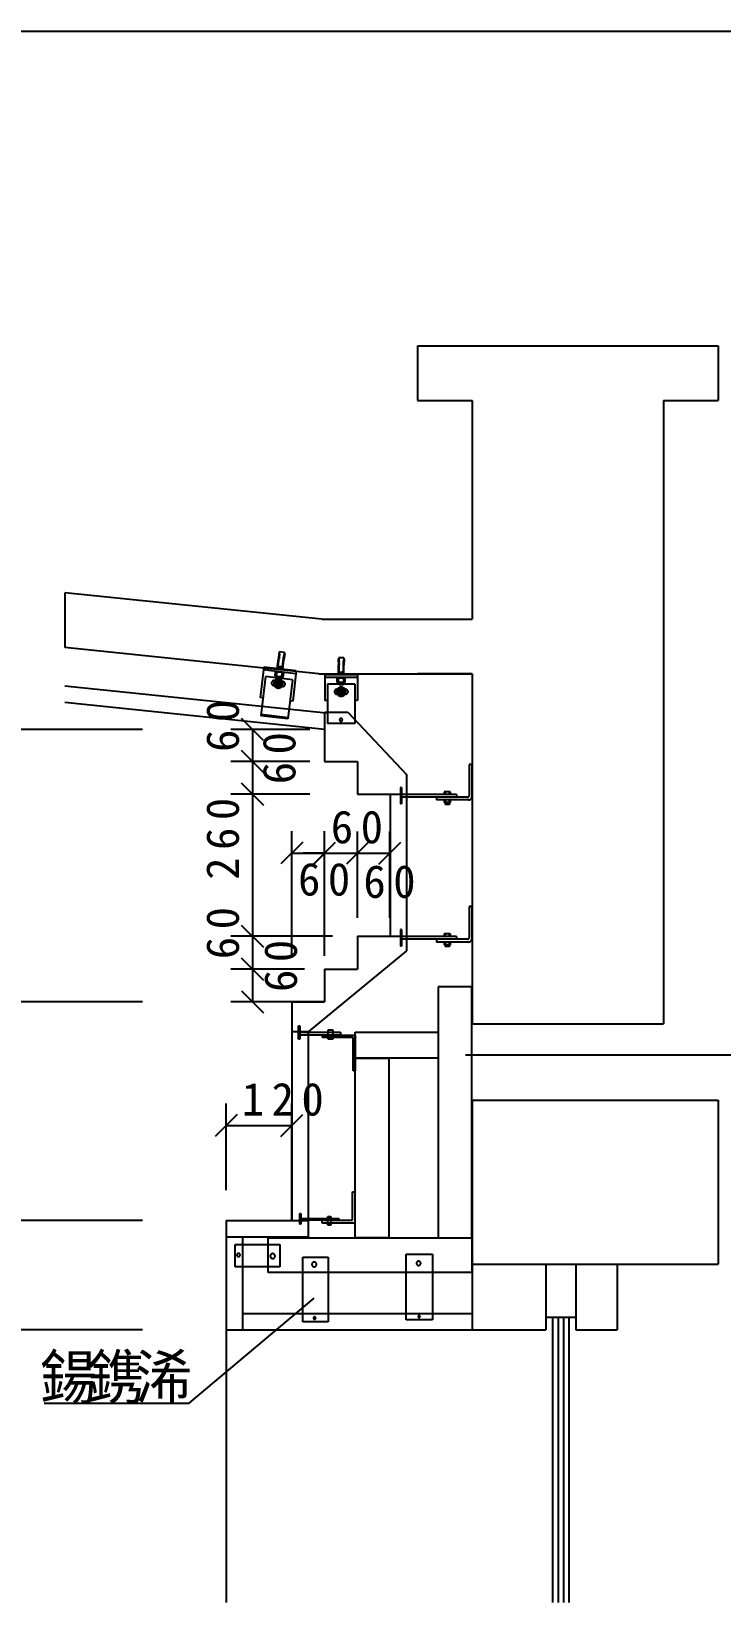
# Model space of a CAD drawing. Header units: metres. Extents: x 0 to 420, y 0 to 297.
# Drawn here: x 205.8 to 268.8, y 153.3 to 297 of the extents above; entities that cross this region are included whole.
import ezdxf

# ---------------------------------------------------------------- set-up
doc = ezdxf.new("R2010")
doc.units = ezdxf.units.M
doc.layers.add('38536', color=7, linetype='Continuous')

msp = doc.modelspace()

# ---------------------------------------------------------------- linework, layer by layer
for p, q in [((420, 297), (0, 297)), ((241.1, 268.23), (241.1, 263.23)), ((241.1, 268.23), (268.6, 268.23)), ((268.6, 268.23), (268.6, 263.23)), ((241.1, 263.23), (246.1, 263.23)), ((246.1, 263.23), (246.1, 243.23)), ((263.6, 263.23), (263.6, 206.23)), ((263.6, 263.23), (268.6, 263.23)), ((232.34, 243.23), (208.83, 245.66)), ((208.83, 245.66), (208.83, 240.64)), ((232.34, 243.23), (246.1, 243.23)), ((232.08, 238.23), (208.83, 240.64)), ((228.4, 240.14), (228.38, 239.61)), ((228.4, 240.14), (228.45, 240.13)), ((228.45, 240.13), (228.43, 239.61)), ((228.94, 240.18), (228.45, 240.24)), ((228.45, 240.24), (228.46, 239.93)), ((228.92, 240.08), (228.82, 239.56)), ((228.94, 240.18), (228.86, 239.89)), ((228.96, 240.07), (228.87, 239.56)), ((228.92, 240.08), (228.96, 240.07)), ((227.03, 238.85), (226.71, 236.08)), ((229.98, 238.25), (227, 238.6)), ((230.01, 238.5), (227.03, 238.85)), ((228.27, 238.7), (228.38, 239.62)), ((228.32, 238.69), (228.46, 239.93)), ((228.73, 238.73), (228.32, 238.71)), ((228.74, 238.83), (228.33, 238.81)), ((228.74, 238.81), (228.33, 238.79)), ((228.73, 238.78), (228.33, 238.76)), ((228.73, 238.76), (228.33, 238.74)), ((228.75, 238.91), (228.34, 238.89)), ((228.58, 238.9), (228.34, 238.89)), ((228.74, 238.88), (228.34, 238.86)), ((228.74, 238.86), (228.34, 238.84)), ((228.72, 238.71), (228.35, 238.69)), ((228.72, 238.65), (228.86, 239.89)), ((228.77, 238.64), (228.87, 239.56)), ((233.83, 239.59), (233.87, 239.06)), ((233.83, 239.58), (233.88, 239.58)), ((234.37, 239.69), (233.87, 239.69)), ((233.87, 239.69), (233.92, 239.38)), ((233.87, 238.14), (233.87, 239.07)), ((233.88, 239.59), (233.92, 239.07)), ((233.92, 238.14), (233.92, 239.39)), ((234.37, 239.69), (234.32, 239.39)), ((234.35, 239.59), (234.32, 239.07)), ((234.32, 238.14), (234.32, 239.39)), ((234.35, 239.58), (234.4, 239.58)), ((234.4, 239.59), (234.36, 239.06)), ((234.37, 238.14), (234.37, 239.07)), ((227.18, 237.99), (226.77, 234.41)), ((229.66, 237.7), (227.18, 237.99)), ((227.75, 237.44), (227.74, 237.42)), ((227.74, 237.42), (227.74, 237.42)), ((227.74, 237.42), (227.74, 237.4)), ((227.74, 237.42), (227.74, 237.42)), ((227.74, 237.4), (227.74, 237.38)), ((227.74, 237.38), (227.75, 237.36)), ((227.76, 237.49), (227.75, 237.46)), ((227.75, 237.46), (227.75, 237.44)), ((227.75, 237.36), (227.75, 237.33)), ((227.75, 237.33), (227.76, 237.31)), ((227.77, 237.51), (227.76, 237.49)), ((227.76, 237.31), (227.77, 237.29)), ((227.78, 237.52), (227.77, 237.51)), ((227.77, 237.29), (227.78, 237.27)), ((227.79, 237.54), (227.78, 237.52)), ((227.78, 237.27), (227.79, 237.26)), ((227.81, 237.56), (227.79, 237.54)), ((227.79, 237.26), (227.81, 237.24)), ((227.82, 237.57), (227.81, 237.56)), ((227.81, 237.24), (227.82, 237.23)), ((227.84, 237.59), (227.82, 237.57)), ((227.82, 237.23), (227.84, 237.21)), ((227.86, 237.6), (227.84, 237.59)), ((227.84, 237.21), (227.86, 237.2)), ((227.88, 237.61), (227.86, 237.6)), ((227.86, 237.2), (227.88, 237.19)), ((227.9, 237.61), (227.88, 237.61)), ((227.88, 237.19), (227.9, 237.18)), ((227.92, 237.62), (227.9, 237.61)), ((227.9, 237.18), (227.92, 237.18)), ((227.95, 237.62), (227.92, 237.62)), ((227.92, 237.18), (227.94, 237.18)), ((228, 237.17), (227.94, 237.18)), ((227.97, 237.62), (227.95, 237.62)), ((227.96, 237.43), (227.95, 237.39)), ((227.95, 237.39), (227.95, 237.35)), ((227.95, 237.35), (227.95, 237.31)), ((227.95, 237.31), (227.96, 237.27)), ((227.97, 237.47), (227.96, 237.43)), ((227.96, 237.27), (227.97, 237.23)), ((227.99, 237.62), (227.97, 237.62)), ((227.98, 237.51), (227.97, 237.47)), ((227.97, 237.23), (227.98, 237.2)), ((228, 237.55), (227.98, 237.51)), ((227.98, 237.2), (228, 237.16)), ((227.99, 237.62), (227.99, 237.62)), ((228.05, 237.62), (227.99, 237.62)), ((228.02, 237.58), (228, 237.55)), ((228, 237.16), (228.02, 237.12)), ((228.05, 237.62), (228.02, 237.58)), ((228.08, 237.56), (228.04, 237.21)), ((228.04, 237.21), (228.32, 237.01)), ((228.07, 237.65), (228.05, 237.62)), ((228.06, 238.47), (228.06, 238.42)), ((228.9, 238.32), (228.06, 238.42)), ((228.07, 238.02), (228.11, 238.41)), ((228.81, 237.93), (228.07, 238.02)), ((228.1, 237.67), (228.07, 237.65)), ((228.4, 237.7), (228.08, 237.56)), ((228.14, 237.7), (228.1, 237.67)), ((228.17, 237.72), (228.14, 237.7)), ((228.17, 237.37), (228.16, 237.35)), ((228.16, 237.35), (228.17, 237.33)), ((228.21, 237.73), (228.17, 237.72)), ((228.18, 237.43), (228.17, 237.41)), ((228.17, 237.41), (228.17, 237.39)), ((228.17, 237.39), (228.17, 237.37)), ((228.36, 237.35), (228.17, 237.38)), ((228.17, 237.33), (228.17, 237.31)), ((228.17, 237.31), (228.17, 237.3)), ((228.17, 237.3), (228.18, 237.28)), ((228.19, 237.45), (228.18, 237.43)), ((228.18, 237.28), (228.19, 237.26)), ((228.19, 238), (228.24, 238.4)), ((228.2, 237.46), (228.19, 237.45)), ((228.19, 237.26), (228.2, 237.24)), ((228.21, 237.48), (228.2, 237.46)), ((228.2, 237.24), (228.21, 237.23)), ((228.21, 237.77), (228.24, 238)), ((228.62, 237.8), (228.21, 237.78)), ((228.61, 237.73), (228.21, 237.77)), ((228.24, 237.75), (228.21, 237.73)), ((228.22, 237.49), (228.21, 237.48)), ((228.21, 237.23), (228.22, 237.21)), ((228.63, 237.88), (228.22, 237.86)), ((228.63, 237.85), (228.22, 237.83)), ((228.62, 237.83), (228.22, 237.81)), ((228.24, 237.51), (228.22, 237.49)), ((228.22, 237.21), (228.24, 237.2)), ((228.64, 237.95), (228.23, 237.93)), ((228.63, 237.93), (228.23, 237.91)), ((228.63, 237.9), (228.23, 237.88)), ((228.33, 237.99), (228.24, 237.98)), ((228.48, 237.97), (228.24, 237.96)), ((228.28, 237.76), (228.24, 237.75)), ((228.25, 237.52), (228.24, 237.51)), ((228.24, 237.2), (228.25, 237.19)), ((228.27, 237.53), (228.25, 237.52)), ((228.25, 237.19), (228.27, 237.18)), ((228.29, 237.54), (228.27, 237.53)), ((228.27, 237.18), (228.29, 237.17)), ((228.32, 237.76), (228.28, 237.76)), ((228.31, 237.54), (228.29, 237.54)), ((228.29, 237.17), (228.31, 237.16)), ((228.33, 237.55), (228.31, 237.54)), ((228.31, 237.16), (228.33, 237.16)), ((228.62, 237.78), (228.32, 237.76)), ((228.36, 237.77), (228.32, 237.76)), ((228.32, 237.01), (228.65, 237.14)), ((228.35, 237.55), (228.33, 237.55)), ((228.33, 237.16), (228.35, 237.15)), ((228.34, 237.15), (228.39, 237.55)), ((228.36, 237.55), (228.35, 237.55)), ((228.35, 237.15), (228.36, 237.15)), ((228.41, 237.76), (228.36, 237.77)), ((228.38, 237.55), (228.36, 237.55)), ((228.56, 237.33), (228.36, 237.35)), ((228.36, 237.15), (228.38, 237.15)), ((228.4, 237.55), (228.38, 237.55)), ((228.38, 237.15), (228.4, 237.16)), ((228.69, 237.49), (228.4, 237.7)), ((228.42, 237.54), (228.4, 237.55)), ((228.4, 237.16), (228.42, 237.16)), ((228.41, 237.75), (228.44, 237.97)), ((228.45, 237.76), (228.41, 237.76)), ((228.44, 237.54), (228.42, 237.54)), ((228.42, 237.16), (228.44, 237.17)), ((228.46, 237.53), (228.44, 237.54)), ((228.44, 237.17), (228.46, 237.18)), ((228.48, 237.75), (228.45, 237.76)), ((228.48, 237.52), (228.46, 237.53)), ((228.46, 237.18), (228.48, 237.19)), ((228.61, 237.75), (228.47, 237.74)), ((228.52, 237.73), (228.48, 237.75)), ((228.49, 237.51), (228.48, 237.52)), ((228.48, 237.19), (228.49, 237.2)), ((228.51, 237.49), (228.49, 237.51)), ((228.49, 237.2), (228.51, 237.21)), ((228.52, 237.48), (228.51, 237.49)), ((228.51, 237.21), (228.52, 237.23)), ((228.56, 237.72), (228.52, 237.73)), ((228.53, 237.46), (228.52, 237.48)), ((228.52, 237.23), (228.53, 237.24)), ((228.54, 237.45), (228.53, 237.46)), ((228.53, 237.24), (228.54, 237.26)), ((228.55, 237.43), (228.54, 237.45)), ((228.54, 237.26), (228.55, 237.28)), ((228.56, 237.41), (228.55, 237.43)), ((228.55, 237.28), (228.56, 237.3)), ((228.59, 237.7), (228.56, 237.72)), ((228.56, 237.39), (228.56, 237.41)), ((228.56, 237.37), (228.56, 237.39)), ((228.56, 237.35), (228.56, 237.37)), ((228.56, 237.33), (228.56, 237.35)), ((228.56, 237.31), (228.56, 237.33)), ((228.56, 237.3), (228.56, 237.31)), ((228.63, 237.67), (228.59, 237.7)), ((228.61, 237.73), (228.64, 237.95)), ((228.66, 237.65), (228.63, 237.67)), ((228.65, 237.14), (228.69, 237.49)), ((228.68, 237.62), (228.66, 237.65)), ((228.71, 237.58), (228.68, 237.62)), ((228.69, 237.95), (228.73, 238.34)), ((228.73, 237.55), (228.71, 237.58)), ((228.71, 237.12), (228.73, 237.16)), ((228.75, 237.51), (228.73, 237.55)), ((228.79, 237.53), (228.73, 237.54)), ((228.73, 237.16), (228.75, 237.2)), ((228.76, 237.47), (228.75, 237.51)), ((228.75, 237.2), (228.76, 237.23)), ((228.77, 237.43), (228.76, 237.47)), ((228.76, 237.23), (228.77, 237.27)), ((228.78, 237.39), (228.77, 237.43)), ((228.77, 237.27), (228.78, 237.31)), ((228.78, 237.35), (228.78, 237.39)), ((228.78, 237.31), (228.78, 237.35)), ((228.81, 237.53), (228.79, 237.53)), ((228.81, 237.93), (228.86, 238.33)), ((228.83, 237.52), (228.81, 237.53)), ((228.85, 237.52), (228.83, 237.52)), ((228.87, 237.51), (228.85, 237.52)), ((228.89, 237.49), (228.87, 237.51)), ((228.9, 237.48), (228.89, 237.49)), ((228.89, 237.12), (228.9, 237.13)), ((228.91, 238.37), (228.9, 238.32)), ((228.92, 237.47), (228.9, 237.48)), ((228.9, 237.13), (228.92, 237.15)), ((228.94, 237.45), (228.92, 237.47)), ((228.92, 237.15), (228.94, 237.16)), ((228.95, 237.43), (228.94, 237.45)), ((228.94, 237.16), (228.95, 237.18)), ((228.96, 237.41), (228.95, 237.43)), ((228.95, 237.18), (228.96, 237.2)), ((228.97, 237.39), (228.96, 237.41)), ((228.96, 237.2), (228.97, 237.22)), ((228.98, 237.37), (228.97, 237.39)), ((228.97, 237.22), (228.98, 237.24)), ((228.98, 237.35), (228.98, 237.37)), ((228.99, 237.33), (228.98, 237.35)), ((228.98, 237.26), (228.99, 237.28)), ((228.98, 237.24), (228.98, 237.26)), ((228.99, 237.31), (228.99, 237.33)), ((228.99, 237.29), (228.99, 237.31)), ((228.99, 237.28), (228.99, 237.29)), ((228.99, 237.28), (228.99, 237.28)), ((229.66, 237.7), (229.25, 234.12)), ((230.01, 238.5), (229.69, 235.74)), ((232.08, 238.23), (246.1, 238.23)), ((232.62, 238.15), (232.62, 235.8)), ((235.62, 238.15), (232.62, 238.15)), ((235.62, 237.9), (232.62, 237.9)), ((232.87, 237.31), (232.87, 233.71)), ((235.37, 237.31), (232.87, 237.31)), ((233.69, 237.89), (233.69, 237.84)), ((234.54, 237.84), (233.69, 237.84)), ((233.74, 237.44), (233.74, 237.84)), ((234.49, 237.44), (233.74, 237.44)), ((233.87, 237.44), (233.87, 237.84)), ((234.32, 238.41), (233.92, 238.34)), ((234.32, 238.38), (233.92, 238.31)), ((234.15, 238.38), (233.92, 238.34)), ((234.32, 238.36), (233.92, 238.29)), ((234.32, 238.33), (233.92, 238.26)), ((234.32, 238.3), (233.92, 238.24)), ((234.32, 238.28), (233.92, 238.21)), ((234.32, 238.25), (233.92, 238.19)), ((234.32, 238.23), (233.92, 238.16)), ((233.92, 237.22), (233.92, 237.44)), ((234.16, 237.44), (233.92, 237.4)), ((234.32, 237.44), (233.92, 237.38)), ((234.01, 237.44), (233.92, 237.43)), ((234.32, 237.42), (233.92, 237.35)), ((234.32, 237.39), (233.92, 237.33)), ((234.32, 237.37), (233.92, 237.3)), ((234.32, 237.34), (233.92, 237.28)), ((234.32, 237.32), (233.92, 237.25)), ((234.32, 237.29), (233.92, 237.23)), ((234.32, 237.22), (233.92, 237.22)), ((234.32, 238.2), (233.95, 238.14)), ((234.32, 237.27), (234.02, 237.22)), ((234.12, 237.22), (234.12, 237.44)), ((234.32, 237.24), (234.18, 237.22)), ((234.32, 237.22), (234.32, 237.44)), ((234.37, 237.44), (234.37, 237.84)), ((234.49, 237.44), (234.49, 237.84)), ((234.54, 237.89), (234.54, 237.84)), ((235.37, 237.31), (235.37, 233.71)), ((235.62, 238.15), (235.62, 235.8)), ((246.1, 238.23), (241.1, 238.23)), ((246.1, 238.23), (246.1, 206.23)), ((232.75, 234.64), (208.83, 237.12)), ((226.96, 236.05), (226.71, 236.08)), ((228.02, 237.12), (228.05, 237.09)), ((228.05, 237.09), (228.07, 237.06)), ((228.07, 237.06), (228.1, 237.03)), ((228.1, 237.03), (228.14, 237.01)), ((228.14, 237.01), (228.17, 236.99)), ((228.17, 236.99), (228.21, 236.97)), ((228.21, 236.97), (228.24, 236.96)), ((228.24, 236.96), (228.28, 236.95)), ((228.28, 236.95), (228.32, 236.94)), ((228.32, 236.94), (228.36, 236.94)), ((228.36, 236.94), (228.41, 236.94)), ((228.41, 236.94), (228.45, 236.95)), ((228.45, 236.95), (228.48, 236.96)), ((228.48, 236.96), (228.52, 236.97)), ((228.52, 236.97), (228.56, 236.99)), ((228.56, 236.99), (228.59, 237.01)), ((228.59, 237.01), (228.63, 237.03)), ((228.63, 237.03), (228.66, 237.06)), ((228.66, 237.06), (228.68, 237.09)), ((228.68, 237.09), (228.71, 237.12)), ((228.74, 237.08), (228.68, 237.09)), ((228.74, 237.08), (228.74, 237.08)), ((228.74, 237.08), (228.76, 237.08)), ((228.76, 237.08), (228.78, 237.08)), ((228.78, 237.08), (228.81, 237.09)), ((228.81, 237.09), (228.83, 237.09)), ((228.83, 237.09), (228.85, 237.1)), ((228.85, 237.1), (228.87, 237.11)), ((228.87, 237.11), (228.89, 237.12)), ((229.69, 235.74), (229.44, 235.77)), ((232.87, 235.8), (232.62, 235.8)), ((233.5, 236.67), (233.49, 236.64)), ((233.49, 236.64), (233.49, 236.62)), ((233.49, 236.62), (233.49, 236.6)), ((233.49, 236.6), (233.49, 236.58)), ((233.49, 236.6), (233.49, 236.6)), ((233.49, 236.6), (233.49, 236.6)), ((233.49, 236.58), (233.49, 236.56)), ((233.49, 236.56), (233.5, 236.53)), ((233.51, 236.69), (233.5, 236.67)), ((233.5, 236.53), (233.51, 236.51)), ((233.52, 236.71), (233.51, 236.69)), ((233.51, 236.51), (233.52, 236.49)), ((233.53, 236.73), (233.52, 236.71)), ((233.52, 236.49), (233.53, 236.48)), ((233.54, 236.74), (233.53, 236.73)), ((233.53, 236.48), (233.54, 236.46)), ((233.56, 236.76), (233.54, 236.74)), ((233.54, 236.46), (233.56, 236.44)), ((233.57, 236.77), (233.56, 236.76)), ((233.56, 236.44), (233.57, 236.43)), ((233.59, 236.79), (233.57, 236.77)), ((233.57, 236.43), (233.59, 236.41)), ((233.61, 236.8), (233.59, 236.79)), ((233.59, 236.41), (233.61, 236.4)), ((233.63, 236.81), (233.61, 236.8)), ((233.61, 236.4), (233.63, 236.39)), ((233.65, 236.82), (233.63, 236.81)), ((233.63, 236.39), (233.65, 236.38)), ((233.67, 236.82), (233.65, 236.82)), ((233.65, 236.38), (233.67, 236.38)), ((233.69, 236.82), (233.67, 236.82)), ((233.67, 236.38), (233.69, 236.38)), ((233.72, 236.83), (233.69, 236.82)), ((233.69, 236.38), (233.72, 236.38)), ((233.71, 236.68), (233.7, 236.64)), ((233.7, 236.64), (233.7, 236.6)), ((233.7, 236.6), (233.7, 236.56)), ((233.7, 236.56), (233.71, 236.52)), ((233.72, 236.72), (233.71, 236.68)), ((233.71, 236.52), (233.72, 236.48)), ((233.77, 236.83), (233.72, 236.83)), ((233.73, 236.76), (233.72, 236.72)), ((233.72, 236.48), (233.73, 236.44)), ((233.77, 236.38), (233.72, 236.38)), ((233.75, 236.79), (233.73, 236.76)), ((233.73, 236.44), (233.75, 236.41)), ((233.77, 236.83), (233.75, 236.79)), ((233.75, 236.41), (233.77, 236.37)), ((233.8, 236.86), (233.77, 236.83)), ((233.77, 236.37), (233.8, 236.34)), ((233.82, 236.89), (233.8, 236.86)), ((233.8, 236.34), (233.82, 236.31)), ((234.12, 236.95), (233.81, 236.77)), ((233.81, 236.77), (233.81, 236.43)), ((233.81, 236.43), (234.12, 236.25)), ((233.85, 236.92), (233.82, 236.89)), ((233.82, 236.31), (233.85, 236.28)), ((233.89, 236.94), (233.85, 236.92)), ((233.85, 236.28), (233.89, 236.26)), ((233.92, 236.96), (233.89, 236.94)), ((233.89, 236.26), (233.92, 236.24)), ((233.96, 236.98), (233.92, 236.96)), ((233.93, 236.68), (233.92, 236.66)), ((233.92, 236.66), (233.92, 236.64)), ((233.92, 236.64), (233.92, 236.62)), ((233.92, 236.62), (233.92, 236.6)), ((233.92, 236.6), (233.92, 236.58)), ((234.12, 236.6), (233.92, 236.6)), ((233.92, 236.58), (233.92, 236.56)), ((233.92, 236.56), (233.92, 236.54)), ((233.92, 236.54), (233.93, 236.52)), ((233.92, 236.24), (233.96, 236.22)), ((233.94, 236.69), (233.93, 236.68)), ((233.93, 236.52), (233.94, 236.51)), ((233.95, 236.71), (233.94, 236.69)), ((233.94, 236.51), (233.95, 236.49)), ((233.96, 236.73), (233.95, 236.71)), ((233.95, 236.49), (233.96, 236.47)), ((234, 237), (233.96, 236.98)), ((233.97, 236.74), (233.96, 236.73)), ((233.96, 236.47), (233.97, 236.46)), ((233.96, 236.22), (234, 236.21)), ((233.99, 236.75), (233.97, 236.74)), ((233.97, 236.46), (233.99, 236.45)), ((234, 236.77), (233.99, 236.75)), ((233.99, 236.45), (234, 236.43)), ((234.03, 237.01), (234, 237)), ((234.02, 236.78), (234, 236.77)), ((234, 236.43), (234.02, 236.42)), ((234, 236.21), (234.03, 236.2)), ((234.04, 236.79), (234.02, 236.78)), ((234.02, 236.42), (234.04, 236.42)), ((234.07, 237.01), (234.03, 237.01)), ((234.03, 236.2), (234.07, 236.19)), ((234.06, 236.79), (234.04, 236.79)), ((234.04, 236.42), (234.06, 236.41)), ((234.08, 236.8), (234.06, 236.79)), ((234.06, 236.41), (234.08, 236.4)), ((234.12, 237.01), (234.07, 237.01)), ((234.07, 236.19), (234.12, 236.19)), ((234.1, 236.8), (234.08, 236.8)), ((234.08, 236.4), (234.1, 236.4)), ((234.12, 236.8), (234.1, 236.8)), ((234.1, 236.4), (234.12, 236.4)), ((234.16, 237.01), (234.12, 237.01)), ((234.42, 236.77), (234.12, 236.95)), ((234.13, 236.8), (234.12, 236.8)), ((234.12, 236.4), (234.12, 236.8)), ((234.32, 236.6), (234.12, 236.6)), ((234.12, 236.25), (234.42, 236.43)), ((234.12, 236.4), (234.13, 236.4)), ((234.12, 236.19), (234.16, 236.19)), ((234.15, 236.8), (234.13, 236.8)), ((234.13, 236.4), (234.15, 236.4)), ((234.17, 236.79), (234.15, 236.8)), ((234.15, 236.4), (234.17, 236.41)), ((234.2, 237.01), (234.16, 237.01)), ((234.16, 236.19), (234.2, 236.2)), ((234.19, 236.79), (234.17, 236.79)), ((234.17, 236.41), (234.19, 236.42)), ((234.21, 236.78), (234.19, 236.79)), ((234.19, 236.42), (234.21, 236.42)), ((234.24, 237), (234.2, 237.01)), ((234.2, 236.2), (234.24, 236.21)), ((234.23, 236.77), (234.21, 236.78)), ((234.21, 236.42), (234.23, 236.43)), ((234.24, 236.75), (234.23, 236.77)), ((234.23, 236.43), (234.24, 236.45)), ((234.27, 236.98), (234.24, 237)), ((234.26, 236.74), (234.24, 236.75)), ((234.24, 236.45), (234.26, 236.46)), ((234.24, 236.21), (234.27, 236.22)), ((234.27, 236.73), (234.26, 236.74)), ((234.26, 236.46), (234.27, 236.47)), ((234.31, 236.96), (234.27, 236.98)), ((234.28, 236.71), (234.27, 236.73)), ((234.27, 236.47), (234.28, 236.49)), ((234.27, 236.22), (234.31, 236.24)), ((234.29, 236.69), (234.28, 236.71)), ((234.28, 236.49), (234.29, 236.51)), ((234.3, 236.68), (234.29, 236.69)), ((234.29, 236.51), (234.3, 236.52)), ((234.31, 236.66), (234.3, 236.68)), ((234.3, 236.52), (234.31, 236.54)), ((234.34, 236.94), (234.31, 236.96)), ((234.31, 236.64), (234.31, 236.66)), ((234.31, 236.62), (234.31, 236.64)), ((234.32, 236.6), (234.31, 236.62)), ((234.31, 236.58), (234.32, 236.6)), ((234.31, 236.56), (234.31, 236.58)), ((234.31, 236.54), (234.31, 236.56)), ((234.31, 236.24), (234.34, 236.26)), ((234.38, 236.92), (234.34, 236.94)), ((234.34, 236.26), (234.38, 236.28)), ((234.41, 236.89), (234.38, 236.92)), ((234.38, 236.28), (234.41, 236.31)), ((234.43, 236.86), (234.41, 236.89)), ((234.41, 236.31), (234.43, 236.34)), ((234.42, 236.43), (234.42, 236.77)), ((234.46, 236.83), (234.43, 236.86)), ((234.43, 236.34), (234.46, 236.37)), ((234.48, 236.79), (234.46, 236.83)), ((234.52, 236.83), (234.46, 236.83)), ((234.46, 236.37), (234.48, 236.41)), ((234.52, 236.38), (234.46, 236.38)), ((234.5, 236.76), (234.48, 236.79)), ((234.48, 236.41), (234.5, 236.44)), ((234.51, 236.72), (234.5, 236.76)), ((234.5, 236.44), (234.51, 236.48)), ((234.52, 236.68), (234.51, 236.72)), ((234.51, 236.48), (234.52, 236.52)), ((234.54, 236.82), (234.52, 236.83)), ((234.52, 236.83), (234.52, 236.83)), ((234.53, 236.64), (234.52, 236.68)), ((234.52, 236.52), (234.53, 236.56)), ((234.52, 236.38), (234.54, 236.38)), ((234.53, 236.6), (234.53, 236.64)), ((234.53, 236.56), (234.53, 236.6)), ((234.56, 236.82), (234.54, 236.82)), ((234.54, 236.38), (234.56, 236.38)), ((234.58, 236.82), (234.56, 236.82)), ((234.56, 236.38), (234.58, 236.38)), ((234.6, 236.81), (234.58, 236.82)), ((234.58, 236.38), (234.6, 236.39)), ((234.62, 236.8), (234.6, 236.81)), ((234.6, 236.39), (234.62, 236.4)), ((234.64, 236.79), (234.62, 236.8)), ((234.62, 236.4), (234.64, 236.41)), ((234.66, 236.77), (234.64, 236.79)), ((234.64, 236.41), (234.66, 236.43)), ((234.67, 236.76), (234.66, 236.77)), ((234.66, 236.43), (234.67, 236.44)), ((234.69, 236.74), (234.67, 236.76)), ((234.67, 236.44), (234.69, 236.46)), ((234.7, 236.73), (234.69, 236.74)), ((234.69, 236.46), (234.7, 236.48)), ((234.71, 236.71), (234.7, 236.73)), ((234.7, 236.48), (234.71, 236.49)), ((234.72, 236.69), (234.71, 236.71)), ((234.71, 236.49), (234.72, 236.51)), ((234.73, 236.67), (234.72, 236.69)), ((234.72, 236.51), (234.73, 236.53)), ((234.74, 236.64), (234.73, 236.67)), ((234.73, 236.53), (234.74, 236.56)), ((234.74, 236.62), (234.74, 236.64)), ((234.74, 236.6), (234.74, 236.62)), ((234.74, 236.58), (234.74, 236.6)), ((234.74, 236.6), (234.74, 236.6)), ((234.74, 236.56), (234.74, 236.58)), ((235.62, 235.8), (235.37, 235.8)), ((232.6, 233.15), (208.83, 235.61)), ((229.25, 234.12), (226.77, 234.41)), ((229.26, 234.22), (226.78, 234.51)), ((232.6, 234.73), (232.6, 230.23)), ((232.6, 234.73), (234.71, 234.73)), ((234.71, 234.73), (240.1, 229.03)), ((215.95, 233.15), (127.34, 233.15)), ((215.95, 233.15), (127.34, 233.15)), ((231.26, 233.15), (224.01, 233.15)), ((227.01, 232.15), (225.01, 234.15)), ((226.01, 233.15), (226.01, 230.23)), ((235.37, 233.71), (232.87, 233.71)), ((233.98, 234.06), (233.97, 234.05)), ((233.97, 234.05), (233.97, 234.04)), ((233.97, 234.04), (233.97, 234.03)), ((233.97, 234.03), (233.97, 234.01)), ((233.97, 234.01), (233.97, 234)), ((233.97, 234), (233.98, 233.99)), ((233.99, 234.09), (233.98, 234.08)), ((233.98, 234.08), (233.98, 234.06)), ((233.98, 233.99), (233.98, 233.98)), ((233.98, 233.98), (233.99, 233.96)), ((234, 234.11), (233.99, 234.1)), ((233.99, 234.1), (233.99, 234.09)), ((233.99, 233.96), (233.99, 233.95)), ((233.99, 233.95), (234, 233.94)), ((234.01, 234.12), (234, 234.11)), ((234, 233.94), (234.01, 233.93)), ((234.02, 234.13), (234.01, 234.12)), ((234.01, 233.93), (234.02, 233.92)), ((234.03, 234.14), (234.02, 234.13)), ((234.02, 233.92), (234.03, 233.92)), ((234.04, 234.14), (234.03, 234.14)), ((234.03, 233.92), (234.04, 233.91)), ((234.05, 234.15), (234.04, 234.14)), ((234.04, 233.91), (234.05, 233.9)), ((234.06, 234.15), (234.05, 234.15)), ((234.05, 233.9), (234.06, 233.9)), ((234.08, 234.16), (234.06, 234.15)), ((234.06, 233.9), (234.08, 233.9)), ((234.09, 234.16), (234.08, 234.16)), ((234.08, 233.9), (234.09, 233.89)), ((234.1, 234.16), (234.09, 234.16)), ((234.09, 233.89), (234.1, 233.89)), ((234.11, 234.16), (234.1, 234.16)), ((234.1, 233.89), (234.11, 233.89)), ((234.13, 234.16), (234.11, 234.16)), ((234.11, 233.89), (234.13, 233.9)), ((234.14, 234.15), (234.13, 234.16)), ((234.13, 233.9), (234.14, 233.9)), ((234.15, 234.15), (234.14, 234.15)), ((234.14, 233.9), (234.15, 233.9)), ((234.16, 234.14), (234.15, 234.15)), ((234.15, 233.9), (234.16, 233.91)), ((234.18, 234.14), (234.16, 234.14)), ((234.16, 233.91), (234.18, 233.92)), ((234.19, 234.13), (234.18, 234.14)), ((234.18, 233.92), (234.19, 233.92)), ((234.2, 234.12), (234.19, 234.13)), ((234.19, 233.92), (234.2, 233.93)), ((234.2, 234.11), (234.2, 234.12)), ((234.21, 234.1), (234.2, 234.11)), ((234.2, 233.94), (234.21, 233.95)), ((234.2, 233.93), (234.2, 233.94)), ((234.22, 234.09), (234.21, 234.1)), ((234.21, 233.95), (234.22, 233.96)), ((234.22, 234.08), (234.22, 234.09)), ((234.23, 234.06), (234.22, 234.08)), ((234.22, 233.98), (234.23, 233.99)), ((234.22, 233.96), (234.22, 233.98)), ((234.23, 234.05), (234.23, 234.06)), ((234.23, 234.04), (234.23, 234.05)), ((234.23, 234.03), (234.23, 234.04)), ((234.23, 234.01), (234.23, 234.03)), ((234.23, 234), (234.23, 234.01)), ((234.23, 233.99), (234.23, 234)), ((231.26, 230.23), (224.01, 230.23)), ((231.26, 230.23), (224.01, 230.23)), ((225.01, 231.23), (227.01, 229.23)), ((227.01, 229.23), (225.01, 231.23)), ((226.01, 230.23), (226.01, 227.23)), ((232.6, 230.23), (235.6, 230.23)), ((235.6, 230.23), (235.6, 227.23)), ((245.82, 229.96), (245.82, 227.11)), ((246.07, 229.96), (245.82, 229.96)), ((246.07, 229.96), (246.07, 227.01)), ((240.1, 229.03), (240.1, 212.91)), ((231.26, 227.23), (224.01, 227.23)), ((231.26, 227.23), (224.01, 227.23)), ((227.01, 226.23), (225.01, 228.23)), ((225.01, 228.23), (227.01, 226.23)), ((226.01, 227.23), (226.01, 214.23)), ((235.6, 227.23), (240.1, 227.23)), ((238.6, 227.23), (238.6, 214.23)), ((239.63, 227.84), (239.53, 227.84)), ((239.53, 227.84), (239.53, 226.34)), ((239.63, 227.84), (239.63, 226.34)), ((244.67, 227.21), (239.63, 227.21)), ((244.09, 227.46), (243.54, 227.46)), ((243.54, 227.46), (243.54, 227.21)), ((243.64, 227.46), (243.64, 227.21)), ((243.99, 227.46), (243.99, 227.21)), ((244.09, 227.46), (244.09, 227.21)), ((244.67, 227.21), (244.67, 226.96)), ((245.81, 227.05), (245.82, 227.07)), ((245.82, 227.1), (245.82, 227.11)), ((245.82, 227.08), (245.82, 227.1)), ((245.82, 227.07), (245.82, 227.08)), ((239.63, 226.34), (239.53, 226.34)), ((245.67, 226.96), (239.63, 226.96)), ((242.82, 226.96), (242.82, 226.71)), ((245.77, 226.71), (242.82, 226.71)), ((243.54, 226.71), (243.54, 226.46)), ((244.09, 226.46), (243.54, 226.46)), ((243.62, 226.46), (243.62, 226.29)), ((244.02, 226.46), (243.62, 226.39)), ((243.89, 226.46), (243.62, 226.42)), ((243.72, 226.46), (243.62, 226.45)), ((244.02, 226.43), (243.62, 226.37)), ((244.02, 226.4), (243.62, 226.34)), ((244.02, 226.38), (243.62, 226.32)), ((244.02, 226.29), (243.62, 226.29)), ((244.02, 226.35), (243.63, 226.29)), ((243.64, 226.71), (243.64, 226.46)), ((244.02, 226.33), (243.8, 226.29)), ((243.99, 226.71), (243.99, 226.46)), ((244.02, 226.46), (244.02, 226.29)), ((244.06, 226.46), (244.05, 226.46)), ((244.09, 226.71), (244.09, 226.46)), ((245.67, 226.96), (245.69, 226.96)), ((245.69, 226.96), (245.7, 226.96)), ((245.7, 226.96), (245.72, 226.97)), ((245.72, 226.97), (245.73, 226.97)), ((245.73, 226.97), (245.74, 226.98)), ((245.74, 226.98), (245.76, 226.99)), ((245.76, 226.99), (245.77, 226.99)), ((245.77, 226.99), (245.78, 227)), ((245.77, 226.71), (245.8, 226.71)), ((245.78, 227), (245.79, 227.02)), ((245.79, 227.02), (245.8, 227.03)), ((245.8, 227.04), (245.81, 227.05)), ((245.8, 227.03), (245.8, 227.04)), ((245.8, 226.71), (245.83, 226.72)), ((245.83, 226.72), (245.86, 226.72)), ((245.86, 226.72), (245.89, 226.73)), ((245.89, 226.73), (245.91, 226.75)), ((245.91, 226.75), (245.94, 226.76)), ((245.94, 226.76), (245.96, 226.78)), ((245.96, 226.78), (245.98, 226.8)), ((245.98, 226.8), (246, 226.82)), ((246, 226.82), (246.02, 226.84)), ((246.02, 226.84), (246.04, 226.87)), ((246.04, 226.87), (246.05, 226.9)), ((246.05, 226.9), (246.06, 226.92)), ((246.06, 226.92), (246.07, 226.95)), ((246.07, 226.98), (246.07, 227.01)), ((246.07, 226.95), (246.07, 226.98)), ((230.6, 222.85), (228.6, 220.85)), ((229.6, 212.45), (229.6, 223.85)), ((231.6, 220.85), (233.6, 222.85)), ((231.6, 220.83), (233.6, 222.83)), ((232.6, 212.45), (232.6, 223.85)), ((232.6, 212.45), (232.6, 223.83)), ((236.6, 222.83), (234.6, 220.83)), ((236.6, 222.83), (234.6, 220.83)), ((235.6, 215.91), (235.6, 223.83)), ((235.6, 215.91), (235.6, 223.83)), ((237.56, 220.83), (239.56, 222.83)), ((238.56, 215.91), (238.56, 223.83)), ((229.6, 221.85), (232.6, 221.85)), ((232.6, 221.83), (230.6, 221.83)), ((232.6, 221.83), (235.6, 221.83)), ((235.6, 221.83), (237.6, 221.83)), ((235.6, 221.83), (238.56, 221.83)), ((245.82, 216.96), (245.82, 214.11)), ((246.07, 216.96), (245.82, 216.96)), ((246.07, 216.96), (246.07, 214.01)), ((233.31, 214.23), (224.01, 214.23)), ((233.31, 214.23), (224.01, 214.23)), ((227.01, 213.23), (225.01, 215.23)), ((225.01, 215.23), (227.01, 213.23)), ((226.01, 214.23), (226.01, 211.23)), ((235.6, 214.23), (240.1, 214.23)), ((235.6, 214.23), (235.6, 211.23)), ((239.53, 214.84), (239.53, 213.34)), ((239.63, 214.84), (239.53, 214.84)), ((239.63, 214.84), (239.63, 213.34)), ((244.67, 214.21), (239.63, 214.21)), ((243.54, 214.46), (243.54, 214.21)), ((244.09, 214.46), (243.54, 214.46)), ((243.64, 214.46), (243.64, 214.21)), ((243.99, 214.46), (243.99, 214.21)), ((244.09, 214.46), (244.09, 214.21)), ((244.67, 214.21), (244.67, 213.96)), ((240.1, 212.91), (231.1, 205.49)), ((239.63, 213.34), (239.53, 213.34)), ((245.67, 213.96), (239.63, 213.96)), ((242.82, 213.96), (242.82, 213.71)), ((245.77, 213.71), (242.82, 213.71)), ((243.54, 213.71), (243.54, 213.46)), ((244.09, 213.46), (243.54, 213.46)), ((243.62, 213.46), (243.62, 213.3)), ((244.02, 213.46), (243.62, 213.39)), ((243.89, 213.46), (243.62, 213.42)), ((243.72, 213.46), (243.62, 213.45)), ((244.02, 213.43), (243.62, 213.37)), ((244.02, 213.41), (243.62, 213.34)), ((244.02, 213.38), (243.62, 213.32)), ((244.02, 213.3), (243.62, 213.3)), ((244.02, 213.35), (243.63, 213.3)), ((243.64, 213.71), (243.64, 213.46)), ((244.02, 213.33), (243.8, 213.3)), ((243.99, 213.71), (243.99, 213.46)), ((244.02, 213.46), (244.02, 213.3)), ((244.06, 213.46), (244.05, 213.46)), ((244.09, 213.71), (244.09, 213.46)), ((245.67, 213.96), (245.69, 213.96)), ((245.69, 213.96), (245.7, 213.96)), ((245.7, 213.96), (245.72, 213.97)), ((245.72, 213.97), (245.73, 213.97)), ((245.73, 213.97), (245.74, 213.98)), ((245.74, 213.98), (245.76, 213.99)), ((245.76, 213.99), (245.77, 214)), ((245.77, 214), (245.78, 214)), ((245.77, 213.71), (245.8, 213.71)), ((245.78, 214), (245.79, 214.02)), ((245.79, 214.02), (245.8, 214.03)), ((245.8, 214.04), (245.81, 214.05)), ((245.8, 214.03), (245.8, 214.04)), ((245.8, 213.71), (245.83, 213.72)), ((245.81, 214.05), (245.82, 214.07)), ((245.82, 214.1), (245.82, 214.11)), ((245.82, 214.08), (245.82, 214.1)), ((245.82, 214.07), (245.82, 214.08)), ((245.83, 213.72), (245.86, 213.72)), ((245.86, 213.72), (245.89, 213.73)), ((245.89, 213.73), (245.91, 213.75)), ((245.91, 213.75), (245.94, 213.76)), ((245.94, 213.76), (245.96, 213.78)), ((245.96, 213.78), (245.98, 213.8)), ((245.98, 213.8), (246, 213.82)), ((246, 213.82), (246.02, 213.84)), ((246.02, 213.84), (246.04, 213.87)), ((246.04, 213.87), (246.05, 213.9)), ((246.05, 213.9), (246.06, 213.92)), ((246.06, 213.92), (246.07, 213.95)), ((246.07, 213.98), (246.07, 214.01)), ((246.07, 213.95), (246.07, 213.98)), ((225.01, 212.23), (227.01, 210.23)), ((227.01, 210.23), (225.01, 212.23)), ((230.77, 211.23), (224.01, 211.23)), ((230.77, 211.23), (224.01, 211.23)), ((226.01, 211.23), (226.01, 208.23)), ((232.6, 211.23), (235.6, 211.23)), ((232.6, 211.23), (232.6, 208.23)), ((225.01, 209.23), (227.01, 207.23)), ((246.08, 209.61), (242.99, 209.61)), ((242.99, 209.61), (242.99, 186.65)), ((246.08, 186.65), (246.08, 209.61)), ((215.95, 208.23), (127.34, 208.23)), ((215.95, 208.23), (127.34, 208.23)), ((232.6, 208.23), (224.01, 208.23)), ((229.6, 208.23), (229.6, 188.23)), ((229.6, 208.23), (232.6, 208.23)), ((230.2, 206.05), (230.33, 206.05)), ((230.2, 204.82), (230.2, 206.05)), ((230.33, 206.05), (230.33, 204.82)), ((232.92, 205.68), (233.34, 205.68)), ((232.92, 204.81), (232.92, 205.68)), ((233.34, 205.68), (233.34, 204.81)), ((246.1, 206.23), (263.6, 206.23)), ((231.1, 205.49), (229.6, 205.49)), ((230.33, 204.82), (230.2, 204.82)), ((230.35, 205.46), (234.06, 205.46)), ((230.35, 205.2), (230.35, 205.46)), ((234.06, 205.2), (230.35, 205.2)), ((231.1, 205.49), (231.1, 186.73)), ((232.38, 205.2), (235.39, 205.2)), ((232.4, 204.99), (232.4, 205.2)), ((235.2, 204.99), (232.4, 204.99)), ((233.34, 204.81), (232.92, 204.81)), ((234.06, 205.46), (234.06, 205.2)), ((235.2, 201.93), (235.2, 204.99)), ((235.39, 205.46), (242.99, 205.46)), ((235.39, 203.08), (235.39, 205.46)), ((235.39, 205.2), (235.39, 201.93)), ((242.99, 205.46), (242.99, 203.08)), ((242.99, 203.08), (235.39, 203.08)), ((235.39, 203.08), (238.48, 203.08)), ((235.39, 186.65), (235.39, 203.08)), ((238.48, 203.08), (238.48, 186.65)), ((235.39, 201.93), (235.2, 201.93)), ((223.6, 191), (223.6, 198.93)), ((229.6, 188.23), (229.6, 198.93)), ((246.1, 199.23), (246.1, 184.23)), ((246.1, 199.23), (268.6, 199.23)), ((268.6, 199.23), (268.6, 184.23)), ((224.6, 197.93), (222.6, 195.93)), ((223.6, 196.93), (229.6, 196.93)), ((228.6, 195.93), (230.6, 197.93)), ((235.15, 188.26), (235.15, 190.85)), ((235.15, 190.85), (235.37, 190.85)), ((235.37, 190.85), (235.37, 187.99)), ((230.34, 188.88), (230.41, 188.88)), ((230.34, 187.89), (230.34, 188.88)), ((230.41, 188.88), (230.41, 187.89)), ((230.41, 188.41), (233.89, 188.41)), ((230.41, 188.26), (230.41, 188.41)), ((232.88, 188.61), (233.18, 188.61)), ((232.88, 187.8), (232.88, 188.61)), ((233.18, 188.61), (233.18, 187.8)), ((233.89, 188.41), (233.89, 188.26)), ((215.95, 188.23), (127.34, 188.23)), ((215.95, 188.23), (127.34, 188.23)), ((223.6, 188.23), (223.6, 178.23)), ((223.6, 188.23), (231.1, 188.23)), ((230.41, 187.89), (230.34, 187.89)), ((233.89, 188.26), (230.41, 188.26)), ((232.39, 187.99), (232.39, 188.26)), ((235.37, 187.99), (232.39, 187.99)), ((232.54, 188.26), (235.15, 188.26)), ((233.18, 187.8), (232.88, 187.8)), ((223.6, 186.73), (231.1, 186.73)), ((224.43, 186.03), (228.49, 186.03)), ((224.43, 184), (224.43, 186.03)), ((225.1, 186.73), (225.1, 178.23)), ((227.43, 186.65), (246.08, 186.65)), ((227.43, 183.47), (227.43, 186.65)), ((228.49, 186.03), (228.49, 184)), ((238.48, 186.65), (235.39, 186.65)), ((242.99, 186.65), (246.08, 186.65)), ((246.08, 186.65), (246.08, 183.47)), ((228.49, 184), (224.43, 184)), ((224.58, 185.14), (224.57, 185.13)), ((224.57, 185.13), (224.57, 185.11)), ((224.57, 185.11), (224.57, 185.1)), ((224.57, 185.1), (224.57, 185.08)), ((224.57, 185.08), (224.57, 185.07)), ((224.57, 185.07), (224.57, 185.06)), ((224.57, 185.06), (224.57, 185.04)), ((224.57, 185.04), (224.58, 185.03)), ((224.59, 185.15), (224.58, 185.14)), ((224.58, 185.03), (224.59, 185.01)), ((224.6, 185.18), (224.59, 185.17)), ((224.59, 185.17), (224.59, 185.15)), ((224.59, 185.01), (224.59, 185)), ((224.59, 185), (224.6, 184.99)), ((224.61, 185.19), (224.6, 185.18)), ((224.6, 184.99), (224.61, 184.98)), ((224.62, 185.2), (224.61, 185.19)), ((224.61, 184.98), (224.62, 184.97)), ((224.63, 185.21), (224.62, 185.2)), ((224.62, 184.97), (224.63, 184.96)), ((224.65, 185.21), (224.63, 185.21)), ((224.63, 184.96), (224.65, 184.95)), ((224.66, 185.22), (224.65, 185.21)), ((224.65, 184.95), (224.66, 184.95)), ((224.67, 185.23), (224.66, 185.22)), ((224.66, 184.95), (224.67, 184.94)), ((224.69, 185.23), (224.67, 185.23)), ((224.67, 184.94), (224.69, 184.94)), ((224.7, 185.23), (224.69, 185.23)), ((224.69, 184.94), (224.7, 184.94)), ((224.72, 185.23), (224.7, 185.23)), ((224.7, 184.94), (224.72, 184.94)), ((224.73, 185.23), (224.72, 185.23)), ((224.72, 184.94), (224.73, 184.94)), ((224.74, 185.23), (224.73, 185.23)), ((224.73, 184.94), (224.74, 184.94)), ((224.76, 185.23), (224.74, 185.23)), ((224.74, 184.94), (224.76, 184.94)), ((224.77, 185.22), (224.76, 185.23)), ((224.76, 184.94), (224.77, 184.95)), ((224.79, 185.21), (224.77, 185.22)), ((224.77, 184.95), (224.79, 184.95)), ((224.8, 185.21), (224.79, 185.21)), ((224.79, 184.95), (224.8, 184.96)), ((224.81, 185.2), (224.8, 185.21)), ((224.8, 184.96), (224.81, 184.97)), ((224.82, 185.19), (224.81, 185.2)), ((224.81, 184.97), (224.82, 184.98)), ((224.83, 185.18), (224.82, 185.19)), ((224.82, 184.98), (224.83, 184.99)), ((224.84, 185.17), (224.83, 185.18)), ((224.83, 184.99), (224.84, 185)), ((224.85, 185.15), (224.84, 185.17)), ((224.84, 185), (224.85, 185.01)), ((224.85, 185.14), (224.85, 185.15)), ((224.86, 185.13), (224.85, 185.14)), ((224.85, 185.03), (224.86, 185.04)), ((224.85, 185.01), (224.85, 185.03)), ((224.86, 185.11), (224.86, 185.13)), ((224.86, 185.1), (224.86, 185.11)), ((224.86, 185.08), (224.86, 185.1)), ((224.86, 185.07), (224.86, 185.08)), ((224.86, 185.06), (224.86, 185.07)), ((224.86, 185.04), (224.86, 185.06)), ((227.64, 185.05), (227.63, 185.03)), ((227.63, 185.03), (227.63, 185.01)), ((227.63, 185.01), (227.63, 184.99)), ((227.63, 184.99), (227.63, 184.96)), ((227.63, 184.96), (227.63, 184.94)), ((227.63, 184.94), (227.64, 184.92)), ((227.65, 185.09), (227.64, 185.07)), ((227.64, 185.07), (227.64, 185.05)), ((227.64, 184.92), (227.64, 184.9)), ((227.64, 184.9), (227.65, 184.88)), ((227.66, 185.11), (227.65, 185.09)), ((227.65, 184.88), (227.66, 184.86)), ((227.68, 185.13), (227.66, 185.11)), ((227.66, 184.86), (227.68, 184.84)), ((227.69, 185.14), (227.68, 185.13)), ((227.68, 184.84), (227.69, 184.83)), ((227.71, 185.16), (227.69, 185.14)), ((227.69, 184.83), (227.71, 184.81)), ((227.73, 185.17), (227.71, 185.16)), ((227.71, 184.81), (227.73, 184.8)), ((227.74, 185.18), (227.73, 185.17)), ((227.73, 184.8), (227.74, 184.79)), ((227.76, 185.19), (227.74, 185.18)), ((227.74, 184.79), (227.76, 184.78)), ((227.78, 185.2), (227.76, 185.19)), ((227.76, 184.78), (227.78, 184.77)), ((227.81, 185.2), (227.78, 185.2)), ((227.78, 184.77), (227.81, 184.77)), ((227.83, 185.21), (227.81, 185.2)), ((227.81, 184.77), (227.83, 184.76)), ((227.85, 185.21), (227.83, 185.21)), ((227.83, 184.76), (227.85, 184.76)), ((227.87, 185.21), (227.85, 185.21)), ((227.85, 184.76), (227.87, 184.76)), ((227.89, 185.2), (227.87, 185.21)), ((227.87, 184.76), (227.89, 184.77)), ((227.91, 185.2), (227.89, 185.2)), ((227.89, 184.77), (227.91, 184.77)), ((227.93, 185.19), (227.91, 185.2)), ((227.91, 184.77), (227.93, 184.78)), ((227.95, 185.18), (227.93, 185.19)), ((227.93, 184.78), (227.95, 184.79)), ((227.97, 185.17), (227.95, 185.18)), ((227.95, 184.79), (227.97, 184.8)), ((227.99, 185.16), (227.97, 185.17)), ((227.97, 184.8), (227.99, 184.81)), ((228.01, 185.14), (227.99, 185.16)), ((227.99, 184.81), (228.01, 184.83)), ((228.02, 185.13), (228.01, 185.14)), ((228.01, 184.83), (228.02, 184.84)), ((228.03, 185.11), (228.02, 185.13)), ((228.02, 184.84), (228.03, 184.86)), ((228.04, 185.09), (228.03, 185.11)), ((228.03, 184.86), (228.04, 184.88)), ((228.05, 185.07), (228.04, 185.09)), ((228.04, 184.88), (228.05, 184.9)), ((228.06, 185.05), (228.05, 185.07)), ((228.05, 184.9), (228.06, 184.92)), ((228.07, 185.03), (228.06, 185.05)), ((228.06, 184.92), (228.07, 184.94)), ((228.07, 185.01), (228.07, 185.03)), ((228.07, 184.99), (228.07, 185.01)), ((228.07, 184.96), (228.07, 184.99)), ((228.07, 184.94), (228.07, 184.96)), ((230.61, 184.88), (232.91, 184.88)), ((230.61, 178.97), (230.61, 184.88)), ((231.44, 184.29), (231.43, 184.26)), ((231.43, 184.26), (231.43, 184.24)), ((231.43, 184.24), (231.43, 184.22)), ((231.43, 184.22), (231.43, 184.2)), ((231.43, 184.2), (231.43, 184.18)), ((231.43, 184.18), (231.44, 184.16)), ((231.45, 184.33), (231.44, 184.31)), ((231.44, 184.31), (231.44, 184.29)), ((231.44, 184.16), (231.44, 184.14)), ((231.44, 184.14), (231.45, 184.12)), ((231.46, 184.34), (231.45, 184.33)), ((231.45, 184.12), (231.46, 184.1)), ((231.48, 184.36), (231.46, 184.34)), ((231.46, 184.1), (231.48, 184.08)), ((231.49, 184.38), (231.48, 184.36)), ((231.48, 184.08), (231.49, 184.06)), ((231.51, 184.39), (231.49, 184.38)), ((231.49, 184.06), (231.51, 184.05)), ((231.52, 184.41), (231.51, 184.39)), ((231.51, 184.05), (231.52, 184.04)), ((231.54, 184.42), (231.52, 184.41)), ((231.52, 184.04), (231.54, 184.03)), ((231.56, 184.43), (231.54, 184.42)), ((231.54, 184.03), (231.56, 184.02)), ((231.58, 184.43), (231.56, 184.43)), ((231.56, 184.02), (231.58, 184.01)), ((231.6, 184.44), (231.58, 184.43)), ((231.58, 184.01), (231.6, 184)), ((231.63, 184.44), (231.6, 184.44)), ((231.6, 184), (231.63, 184)), ((231.65, 184.44), (231.63, 184.44)), ((231.63, 184), (231.65, 184)), ((231.67, 184.44), (231.65, 184.44)), ((231.65, 184), (231.67, 184)), ((231.69, 184.44), (231.67, 184.44)), ((231.67, 184), (231.69, 184)), ((231.71, 184.43), (231.69, 184.44)), ((231.69, 184), (231.71, 184.01)), ((231.73, 184.43), (231.71, 184.43)), ((231.71, 184.01), (231.73, 184.02)), ((231.75, 184.42), (231.73, 184.43)), ((231.73, 184.02), (231.75, 184.03)), ((231.77, 184.41), (231.75, 184.42)), ((231.75, 184.03), (231.77, 184.04)), ((231.79, 184.39), (231.77, 184.41)), ((231.77, 184.04), (231.79, 184.05)), ((231.8, 184.38), (231.79, 184.39)), ((231.79, 184.05), (231.8, 184.06)), ((231.82, 184.36), (231.8, 184.38)), ((231.8, 184.06), (231.82, 184.08)), ((231.83, 184.34), (231.82, 184.36)), ((231.82, 184.08), (231.83, 184.1)), ((231.84, 184.33), (231.83, 184.34)), ((231.83, 184.1), (231.84, 184.12)), ((231.85, 184.31), (231.84, 184.33)), ((231.84, 184.12), (231.85, 184.14)), ((231.86, 184.29), (231.85, 184.31)), ((231.85, 184.14), (231.86, 184.16)), ((231.87, 184.26), (231.86, 184.29)), ((231.86, 184.16), (231.87, 184.18)), ((231.87, 184.24), (231.87, 184.26)), ((231.87, 184.22), (231.87, 184.24)), ((231.87, 184.2), (231.87, 184.22)), ((231.87, 184.18), (231.87, 184.2)), ((232.91, 184.88), (232.91, 178.97)), ((240.07, 185.15), (242.46, 185.15)), ((240.07, 179.14), (240.07, 185.15)), ((241.01, 184.38), (241, 184.36)), ((241, 184.36), (241, 184.34)), ((241, 184.34), (241, 184.32)), ((241, 184.32), (241, 184.3)), ((241, 184.3), (241, 184.28)), ((241, 184.28), (241.01, 184.26)), ((241.02, 184.41), (241.01, 184.4)), ((241.01, 184.4), (241.01, 184.38)), ((241.01, 184.26), (241.01, 184.24)), ((241.01, 184.24), (241.02, 184.23)), ((241.03, 184.43), (241.02, 184.41)), ((241.02, 184.23), (241.03, 184.21)), ((241.04, 184.45), (241.03, 184.43)), ((241.03, 184.21), (241.04, 184.2)), ((241.06, 184.46), (241.04, 184.45)), ((241.04, 184.2), (241.06, 184.18)), ((241.07, 184.47), (241.06, 184.46)), ((241.06, 184.18), (241.07, 184.17)), ((241.09, 184.48), (241.07, 184.47)), ((241.07, 184.17), (241.09, 184.16)), ((241.1, 184.49), (241.09, 184.48)), ((241.09, 184.16), (241.1, 184.15)), ((241.12, 184.5), (241.1, 184.49)), ((241.1, 184.15), (241.12, 184.14)), ((241.14, 184.51), (241.12, 184.5)), ((241.12, 184.14), (241.14, 184.13)), ((241.16, 184.51), (241.14, 184.51)), ((241.14, 184.13), (241.16, 184.13)), ((241.18, 184.52), (241.16, 184.51)), ((241.16, 184.13), (241.18, 184.12)), ((241.19, 184.52), (241.18, 184.52)), ((241.18, 184.12), (241.19, 184.12)), ((241.21, 184.52), (241.19, 184.52)), ((241.19, 184.12), (241.21, 184.12)), ((241.23, 184.51), (241.21, 184.52)), ((241.21, 184.12), (241.23, 184.13)), ((241.25, 184.51), (241.23, 184.51)), ((241.23, 184.13), (241.25, 184.13)), ((241.27, 184.5), (241.25, 184.51)), ((241.25, 184.13), (241.27, 184.14)), ((241.29, 184.49), (241.27, 184.5)), ((241.27, 184.14), (241.29, 184.15)), ((241.3, 184.48), (241.29, 184.49)), ((241.29, 184.15), (241.3, 184.16)), ((241.32, 184.47), (241.3, 184.48)), ((241.3, 184.16), (241.32, 184.17)), ((241.33, 184.46), (241.32, 184.47)), ((241.32, 184.17), (241.33, 184.18)), ((241.35, 184.45), (241.33, 184.46)), ((241.33, 184.18), (241.35, 184.2)), ((241.36, 184.43), (241.35, 184.45)), ((241.35, 184.2), (241.36, 184.21)), ((241.37, 184.41), (241.36, 184.43)), ((241.36, 184.21), (241.37, 184.23)), ((241.38, 184.4), (241.37, 184.41)), ((241.37, 184.23), (241.38, 184.24)), ((241.38, 184.38), (241.38, 184.4)), ((241.39, 184.36), (241.38, 184.38)), ((241.38, 184.26), (241.39, 184.28)), ((241.38, 184.24), (241.38, 184.26)), ((241.39, 184.34), (241.39, 184.36)), ((241.39, 184.32), (241.39, 184.34)), ((241.39, 184.3), (241.39, 184.32)), ((241.39, 184.28), (241.39, 184.3)), ((242.46, 185.15), (242.46, 179.14)), ((246.1, 184.23), (246.1, 178.23)), ((246.1, 184.23), (268.6, 184.23)), ((246.1, 184.23), (259.36, 184.23)), ((252.84, 184.23), (252.84, 178.23)), ((255.57, 184.23), (255.57, 178.23)), ((259.36, 184.23), (259.36, 178.23)), ((246.08, 183.47), (227.43, 183.47)), ((220.2, 171.52), (231.65, 181.14)), ((225.1, 179.73), (246.1, 179.73)), ((215.95, 178.23), (127.34, 178.23)), ((215.95, 178.23), (127.42, 178.23)), ((223.6, 178.23), (246.1, 178.23)), ((223.6, 178.23), (223.6, 153.29)), ((232.91, 178.97), (230.61, 178.97)), ((231.59, 179.36), (231.58, 179.35)), ((231.58, 179.35), (231.58, 179.34)), ((231.58, 179.34), (231.58, 179.33)), ((231.58, 179.33), (231.58, 179.32)), ((231.58, 179.32), (231.58, 179.31)), ((231.58, 179.31), (231.58, 179.3)), ((231.58, 179.3), (231.58, 179.29)), ((231.58, 179.29), (231.58, 179.28)), ((231.58, 179.28), (231.58, 179.27)), ((231.58, 179.27), (231.59, 179.26)), ((231.6, 179.38), (231.59, 179.37)), ((231.59, 179.37), (231.59, 179.36)), ((231.59, 179.26), (231.59, 179.25)), ((231.59, 179.25), (231.6, 179.24)), ((231.61, 179.39), (231.6, 179.38)), ((231.6, 179.24), (231.61, 179.23)), ((231.62, 179.4), (231.61, 179.39)), ((231.61, 179.23), (231.62, 179.23)), ((231.63, 179.41), (231.62, 179.4)), ((231.62, 179.4), (231.62, 179.4)), ((231.62, 179.23), (231.62, 179.22)), ((231.62, 179.22), (231.63, 179.21)), ((231.64, 179.41), (231.63, 179.41)), ((231.63, 179.21), (231.64, 179.21)), ((231.65, 179.42), (231.64, 179.41)), ((231.64, 179.21), (231.65, 179.21)), ((231.66, 179.42), (231.65, 179.42)), ((231.65, 179.21), (231.66, 179.2)), ((231.67, 179.42), (231.66, 179.42)), ((231.66, 179.2), (231.67, 179.2)), ((231.69, 179.42), (231.67, 179.42)), ((231.67, 179.2), (231.69, 179.2)), ((231.7, 179.42), (231.69, 179.42)), ((231.69, 179.2), (231.7, 179.2)), ((231.71, 179.42), (231.7, 179.42)), ((231.7, 179.2), (231.71, 179.2)), ((231.72, 179.42), (231.71, 179.42)), ((231.71, 179.2), (231.72, 179.21)), ((231.73, 179.41), (231.72, 179.42)), ((231.72, 179.21), (231.73, 179.21)), ((231.74, 179.41), (231.73, 179.41)), ((231.73, 179.21), (231.74, 179.21)), ((231.75, 179.4), (231.74, 179.41)), ((231.74, 179.21), (231.75, 179.22)), ((231.76, 179.39), (231.75, 179.4)), ((231.75, 179.4), (231.75, 179.4)), ((231.75, 179.22), (231.75, 179.23)), ((231.75, 179.23), (231.76, 179.23)), ((231.77, 179.38), (231.76, 179.39)), ((231.76, 179.23), (231.77, 179.24)), ((231.78, 179.37), (231.77, 179.38)), ((231.77, 179.24), (231.78, 179.25)), ((231.78, 179.36), (231.78, 179.37)), ((231.79, 179.35), (231.78, 179.36)), ((231.78, 179.26), (231.79, 179.27)), ((231.78, 179.25), (231.78, 179.26)), ((231.79, 179.34), (231.79, 179.35)), ((231.79, 179.33), (231.79, 179.34)), ((231.79, 179.32), (231.79, 179.33)), ((231.79, 179.31), (231.79, 179.32)), ((231.79, 179.3), (231.79, 179.31)), ((231.79, 179.29), (231.79, 179.3)), ((231.79, 179.28), (231.79, 179.29)), ((231.79, 179.27), (231.79, 179.28)), ((242.46, 179.14), (240.07, 179.14)), ((241.16, 179.49), (241.15, 179.48)), ((241.15, 179.48), (241.15, 179.48)), ((241.15, 179.48), (241.15, 179.47)), ((241.15, 179.47), (241.15, 179.46)), ((241.15, 179.46), (241.15, 179.45)), ((241.15, 179.45), (241.15, 179.44)), ((241.15, 179.44), (241.15, 179.43)), ((241.15, 179.43), (241.16, 179.42)), ((241.17, 179.51), (241.16, 179.5)), ((241.16, 179.5), (241.16, 179.49)), ((241.16, 179.42), (241.16, 179.41)), ((241.16, 179.41), (241.17, 179.41)), ((241.18, 179.52), (241.17, 179.52)), ((241.17, 179.52), (241.17, 179.51)), ((241.17, 179.41), (241.17, 179.4)), ((241.17, 179.4), (241.18, 179.39)), ((241.19, 179.53), (241.18, 179.53)), ((241.18, 179.53), (241.18, 179.52)), ((241.18, 179.39), (241.18, 179.39)), ((241.18, 179.39), (241.19, 179.38)), ((241.2, 179.54), (241.19, 179.53)), ((241.19, 179.38), (241.2, 179.38)), ((241.21, 179.54), (241.2, 179.54)), ((241.2, 179.38), (241.21, 179.37)), ((241.22, 179.55), (241.21, 179.54)), ((241.21, 179.37), (241.22, 179.37)), ((241.23, 179.55), (241.22, 179.55)), ((241.22, 179.55), (241.22, 179.55)), ((241.22, 179.37), (241.22, 179.37)), ((241.22, 179.37), (241.23, 179.37)), ((241.24, 179.55), (241.23, 179.55)), ((241.23, 179.37), (241.24, 179.37)), ((241.25, 179.55), (241.24, 179.55)), ((241.24, 179.37), (241.25, 179.37)), ((241.26, 179.55), (241.25, 179.55)), ((241.25, 179.37), (241.26, 179.37)), ((241.27, 179.55), (241.26, 179.55)), ((241.26, 179.37), (241.27, 179.37)), ((241.28, 179.54), (241.27, 179.55)), ((241.27, 179.37), (241.28, 179.37)), ((241.29, 179.54), (241.28, 179.54)), ((241.28, 179.37), (241.29, 179.38)), ((241.29, 179.53), (241.29, 179.54)), ((241.3, 179.53), (241.29, 179.53)), ((241.29, 179.38), (241.3, 179.39)), ((241.29, 179.38), (241.29, 179.38)), ((241.31, 179.52), (241.3, 179.53)), ((241.3, 179.39), (241.31, 179.39)), ((241.32, 179.51), (241.31, 179.52)), ((241.31, 179.52), (241.31, 179.52)), ((241.31, 179.4), (241.32, 179.41)), ((241.31, 179.39), (241.31, 179.4)), ((241.32, 179.5), (241.32, 179.51)), ((241.33, 179.49), (241.32, 179.5)), ((241.32, 179.41), (241.33, 179.42)), ((241.32, 179.41), (241.32, 179.41)), ((241.33, 179.48), (241.33, 179.49)), ((241.33, 179.47), (241.33, 179.48)), ((241.33, 179.48), (241.33, 179.48)), ((241.33, 179.46), (241.33, 179.47)), ((241.33, 179.45), (241.33, 179.46)), ((241.33, 179.44), (241.33, 179.45)), ((241.33, 179.43), (241.33, 179.44)), ((241.33, 179.42), (241.33, 179.43)), ((246.1, 178.23), (252.84, 178.23)), ((252.84, 179.41), (255.57, 179.41)), ((253.46, 179.41), (253.46, 153.29)), ((253.95, 179.41), (253.95, 153.29)), ((254.44, 179.41), (254.44, 153.29)), ((254.94, 179.41), (254.94, 153.29)), ((255.57, 178.23), (259.36, 178.23)), ((206.95, 171.52), (220.2, 171.52))]:
    msp.add_line(p, q)
at = {"layer": '38536'}
msp.add_line((284.65, 203.35), (245.49, 203.35), dxfattribs=at)

# ---------------------------------------------------------------- texts
for s, p in [('0', (224.76, 233.83)), ('6', (224.76, 231.1)), ('0', (229.93, 230.87)), ('6', (229.93, 228.14)), ('0', (224.76, 224.86)), ('6', (224.76, 222.13)), ('2', (224.76, 219.4)), ('0', (224.76, 214.87)), ('6', (224.76, 212.14)), ('0', (230.07, 211.87)), ('6', (230.07, 209.14))]:
    msp.add_text(s, height=3, rotation=90).set_placement(p)
for s, height, p in [('6', 3, (233.17, 222.74)), ('0', 3, (235.9, 222.74)), ('6', 3, (230.17, 217.96)), ('0', 3, (232.9, 217.96)), ('6', 3, (236.15, 217.75)), ('0', 3, (238.88, 217.75)), ('1', 3, (225.02, 197.84)), ('2', 3, (227.75, 197.84)), ('0', 3, (230.48, 197.84)), ('鍚', 4, (206.56, 171.91)), ('鎸', 4, (210.91, 171.91)), ('浠', 4, (215.26, 171.91))]:
    msp.add_text(s, height=height).set_placement(p)

doc.saveas('drawing.dxf')
